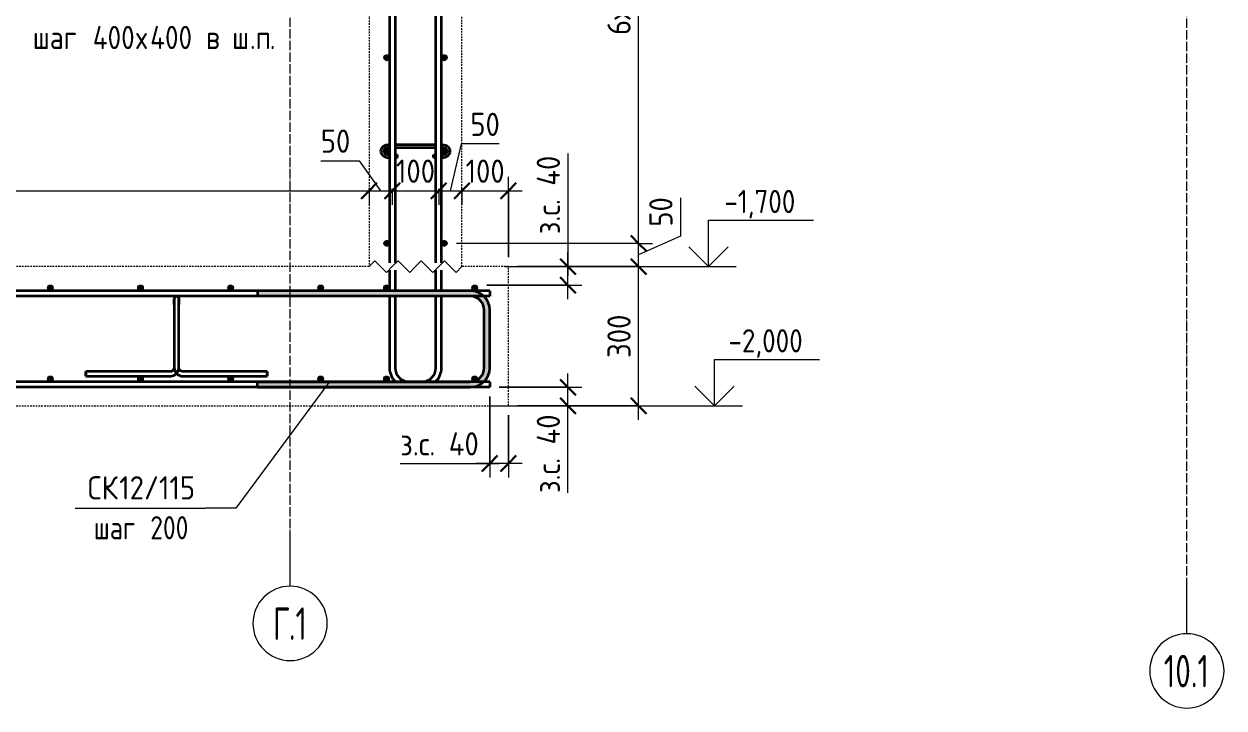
# Model space of a CAD drawing. Header units: millimetres. Extents: x 28954 to 49618, y -2651 to 78735.
# Drawn here: x 40121 to 42706, y -2651 to -1178 of the extents above; entities that cross this region are included whole.
import ezdxf

# ---------------------------------------------------------------- set-up
doc = ezdxf.new("R2010")
doc.units = ezdxf.units.MM
doc.linetypes.add('01 Штриховая _4 мм_', pattern=[6, 3.5, -2.5])
doc.linetypes.add('02 Штрихпунктирная _20 мм_', pattern=[25, 20, -2.5, 0, -2.5])
for name, color, linetype, lineweight in [('AA_Dim', 7, 'Continuous', 9), ('AA_Dim-20', 7, 'Continuous', 9), ('AA_Oformlenie', 7, 'Continuous', 9), ('AA_Vinoska', 7, 'Continuous', 9), ('AA_Visotnaya otmetka', 7, 'Continuous', 9), ('KR_Armatura', 7, 'Continuous', 20), ('KR_Armatura_Tonkie', 7, 'Continuous', 20), ('Оси', 7, 'Continuous', 9)]:
    doc.layers.add(name, color=color, linetype=linetype, lineweight=lineweight)
doc.layers.add('AF_Stena_Опалубка', color=7, linetype='Continuous', lineweight=20, true_color=0x0063c6)
doc.layers.add('KR_Fundament', color=7, linetype='Continuous', lineweight=20, true_color=0x804000)
doc.styles.add('ISOCPEUR_1', font='isocpeur.TTF', dxfattribs={"width": 0.9, "height": 50})
doc.styles.add('ISOCPEUR_2', font='isocpeur.TTF', dxfattribs={"width": 0.8, "height": 50})
doc.styles.add('ISOCPEUR_3', font='isocpeur.TTF', dxfattribs={"width": 0.7, "height": 70})
doc.styles.add('ISOCPEUR_4', font='isocpeur.TTF', dxfattribs={"width": 0.85, "height": 50})
doc.dimstyles.new('00_Точн_3_знака__прозр_', dxfattribs={"dimscale": 304.8, "dimtxt": 50.137748, "dimasz": 0.111549, "dimexe": 0.098425, "dimexo": 0.065617, "dimgap": 0.006562, "dimtad": 1, "dimdec": 3, "dimrnd": 0.001, "dimdsep": 46, "dimtxsty": 'ISOCPEUR_1', "dimblk1": 'OBLIQUE', "dimblk2": 'OBLIQUE', "dimsah": 1, "dimcen": 0.09, "dimdle": 0.098425, "dimazin": 0, "dimtfac": 1, "dimtdec": 4, "dimtix": 1, "dimtmove": 0, "dimatfit": 3, "dimfxl": 1, "dimtvp": 1, "dimtolj": 1, "dimtzin": 0, "dimlwd": 18, "dimlwe": 18, "dimarcsym": 2})
doc.dimstyles.new('00_Точн_3_знака__прозр__1', dxfattribs={"dimscale": 304.8, "dimtxt": 50.137748, "dimasz": 0.111549, "dimexe": 0.098425, "dimexo": 0.065617, "dimgap": 0.006562, "dimtad": 1, "dimdec": 3, "dimrnd": 0.001, "dimdsep": 46, "dimtxsty": 'ISOCPEUR_1', "dimblk1": 'OBLIQUE', "dimblk2": 'OBLIQUE', "dimsah": 1, "dimcen": 0.09, "dimdle": 0.098425, "dimazin": 0, "dimtfac": 1, "dimtdec": 4, "dimtix": 1, "dimtmove": 1, "dimatfit": 3, "dimfxl": 1, "dimtvp": 1, "dimtolj": 1, "dimtzin": 0, "dimlwd": 18, "dimlwe": 18, "dimarcsym": 2})

# ---------------------------------------------------------------- blocks, each defined once
blk = doc.blocks.new('261_Лягушка _НесАрм_РабПлоск_ - 10 А240-3794697-А-А Арм')
at = {"layer": 'KR_Armatura_Tonkie', "lineweight": 35}
for p, q in [((-30379.8, -1781.5), (-30379.8, -1918.5)), ((-30379.8, -1781.5), (-30379.8, -1918.5)), ((-30369.8, -1918.5), (-30369.8, -1781.5)), ((-30369.8, -1918.5), (-30369.8, -1781.5)), ((-30387.3, -1926), (-30569.8, -1926)), ((-30569.8, -1926), (-30569.8, -1936)), ((-30569.8, -1936), (-30569.8, -1926)), ((-30569.8, -1936), (-30387.3, -1936)), ((-30179.8, -1926), (-30362.3, -1926)), ((-30362.3, -1936), (-30179.8, -1936)), ((-30179.8, -1936), (-30179.8, -1926)), ((-30179.8, -1926), (-30179.8, -1936))]:
    blk.add_line(p, q, dxfattribs=at)
at = {"layer": 'KR_Armatura_Tonkie', "lineweight": 35, "flags": 128}
for points in [[(-30379.8, -1769), (-30378, -1765.1), (-30373.8, -1764.1), (-30370.4, -1766.7), (-30369.8, -1769)], [(-30379.8, -1769), (-30379.8, -1770.9), (-30379.8, -1776.1), (-30379.8, -1781.5)], [(-30379.8, -1781.5), (-30379.8, -1774.8), (-30379.8, -1770.2), (-30379.8, -1769)], [(-30369.8, -1781.5), (-30369.8, -1774.8), (-30369.8, -1770.2), (-30369.8, -1769)], [(-30369.8, -1769), (-30369.8, -1770.9), (-30369.8, -1776.1), (-30369.8, -1781.5)], [(-30387.3, -1936), (-30379.3, -1934.1), (-30373.1, -1928.7), (-30370, -1921), (-30369.8, -1918.5)], [(-30379.8, -1918.5), (-30381.7, -1923.5), (-30386.5, -1925.9), (-30387.3, -1926)], [(-30379.8, -1918.5), (-30377.9, -1926.5), (-30372.5, -1932.7), (-30364.9, -1935.8), (-30362.3, -1936)], [(-30362.3, -1926), (-30367.3, -1924.1), (-30369.8, -1919.4), (-30369.8, -1918.5)]]:
    blk.add_lwpolyline(points, dxfattribs=at)
blk = doc.blocks.new('Последовательность узлов - 3мм масшт20 маскировка-904226-А-А Арм')
at = {"layer": 'AA_Oformlenie'}
for p, q in [((-31880.1, -270), (-31867.6, -257.5)), ((-31842.6, -282.5), (-31867.6, -257.5)), ((-31830.1, -270), (-31817.6, -257.5)), ((-31792.6, -282.5), (-31817.6, -257.5)), ((-31780.1, -270), (-31767.6, -257.5)), ((-31742.6, -282.5), (-31767.6, -257.5)), ((-31730.1, -270), (-31717.6, -257.5)), ((-31692.6, -282.5), (-31717.6, -257.5)), ((-31830.1, -270), (-31842.6, -282.5)), ((-31780.1, -270), (-31792.6, -282.5)), ((-31730.1, -270), (-31742.6, -282.5)), ((-31680.1, -270), (-31692.6, -282.5))]:
    blk.add_line(p, q, dxfattribs=at)
blk = doc.blocks.new('DIMBLOCK46-А-А Арм')
at = {"layer": 'AA_Dim-20', "color": 30, "lineweight": 18, "true_color": 0xff8000, "transparency": 16777216}
for p, q in [((41124.6, -1980), (41124.6, -2154)), ((41124.6, -2124), (41124.6, -1980)), ((41164.6, -2020), (41164.6, -2154)), ((41164.6, -2124), (41164.6, -2020)), ((40931.9, -2124), (41126, -2124)), ((41194.6, -2124), (41094.6, -2124)), ((41126, -2124), (41144.6, -2124))]:
    blk.add_line(p, q, dxfattribs=at)
at = {"layer": 'AA_Dim-20', "color": 30, "lineweight": 30, "true_color": 0xff8000, "transparency": 16777216}
for p, q in [((41124.6, -2124), (41141.6, -2107)), ((41164.6, -2124), (41181.6, -2107)), ((41124.6, -2124), (41107.6, -2141)), ((41164.6, -2124), (41147.6, -2141))]:
    blk.add_line(p, q, dxfattribs=at)
at = {"layer": 'AA_Dim-20', "color": 0, "lineweight": 18, "transparency": 16777216, "insert": (40931.9, -2056.8), "char_height": 50, "width": 208.876, "attachment_point": 1, "line_spacing_factor": 1.135194, "style": 'ISOCPEUR_1'}
blk.add_mtext('з.с. 40', dxfattribs=at)
blk = doc.blocks.new('_Oblique')
at = {"color": 0, "linetype": 'ByBlock', "lineweight": -2}
blk.add_line((-0.5, -0.5), (0.5, 0.5), dxfattribs=at)
blk = doc.blocks.new('DIMBLOCK48-А-А Арм')
at = {"layer": 'AA_Dim-20', "color": 30, "lineweight": 18, "true_color": 0xff8000, "transparency": 16777216}
for p, q in [((41292.9, -2030), (41292.9, -1930)), ((41144.6, -1960), (41322.9, -1960)), ((41292.9, -1960), (41144.6, -1960)), ((41292.9, -1993.5), (41292.9, -1980)), ((41184.6, -2000), (41322.9, -2000)), ((41292.9, -2000), (41184.6, -2000)), ((41292.9, -2187.5), (41292.9, -1993.5))]:
    blk.add_line(p, q, dxfattribs=at)
at = {"layer": 'AA_Dim-20', "color": 30, "lineweight": 30, "true_color": 0xff8000, "transparency": 16777216}
for p, q in [((41292.9, -1960), (41275.9, -1943)), ((41292.9, -1960), (41309.9, -1977)), ((41292.9, -2000), (41275.9, -1983)), ((41292.9, -2000), (41309.9, -2017))]:
    blk.add_line(p, q, dxfattribs=at)
at = {"layer": 'AA_Dim-20', "color": 0, "lineweight": 18, "transparency": 16777216, "insert": (41225.8, -2187.5), "char_height": 50, "width": 208.876, "attachment_point": 1, "rotation": 90, "line_spacing_factor": 1.135194, "style": 'ISOCPEUR_1'}
blk.add_mtext('з.с. 40', dxfattribs=at)
blk = doc.blocks.new('DIMBLOCK49-А-А Арм')
at = {"layer": 'AA_Dim-20', "color": 30, "lineweight": 18, "true_color": 0xff8000, "transparency": 16777216}
for p, q in [((41292.9, -1456.2), (41292.9, -1650.3)), ((41292.9, -1650.3), (41292.9, -1720)), ((41292.9, -1770), (41292.9, -1670)), ((41184.6, -1700), (41322.9, -1700)), ((41292.9, -1700), (41184.6, -1700)), ((41118.2, -1740), (41322.9, -1740)), ((41292.9, -1740), (41118.2, -1740))]:
    blk.add_line(p, q, dxfattribs=at)
at = {"layer": 'AA_Dim-20', "color": 30, "lineweight": 30, "true_color": 0xff8000, "transparency": 16777216}
for p, q in [((41292.9, -1700), (41275.9, -1683)), ((41292.9, -1700), (41309.9, -1717)), ((41292.9, -1740), (41275.9, -1723)), ((41292.9, -1740), (41309.9, -1757))]:
    blk.add_line(p, q, dxfattribs=at)
at = {"layer": 'AA_Dim-20', "color": 0, "lineweight": 18, "transparency": 16777216, "insert": (41225.8, -1630.3), "char_height": 50, "width": 208.876, "attachment_point": 1, "rotation": 90, "line_spacing_factor": 1.135194, "style": 'ISOCPEUR_1'}
blk.add_mtext('з.с. 40', dxfattribs=at)
blk = doc.blocks.new('Высотные отметки - Стрелка вверх-400292-А-А Арм')
at = {"layer": 'AA_Vinoska'}
for p, q in [((-29216, 30), (-28990, 30)), ((-29216, -70), (-29216, 30)), ((-29216, -70), (-29258.4, -27.6)), ((-29216, -70), (-29173.5, -27.6)), ((-29276, -70), (-29156, -70))]:
    blk.add_line(p, q, dxfattribs=at)
blk = doc.blocks.new('DIMBLOCK50-А-А Арм')
at = {"layer": 'AA_Dim-20', "color": 30, "lineweight": 18, "true_color": 0xff8000, "transparency": 16777216}
for p, q in [((41445.2, -1650), (41052.6, -1650)), ((41445.2, -1650), (41475.2, -1650)), ((41445.2, -1700), (41184.6, -1700)), ((41445.2, -2030), (41445.2, -1700)), ((41445.2, -1700), (41475.2, -1700)), ((41445.2, -2000), (41184.6, -2000)), ((41445.2, -2000), (41475.2, -2000))]:
    blk.add_line(p, q, dxfattribs=at)
at = {"layer": 'AA_Dim-20', "color": 30, "lineweight": 30, "true_color": 0xff8000, "transparency": 16777216}
for p, q in [((41445.2, -1650), (41428.2, -1633)), ((41445.2, -1650), (41462.2, -1667)), ((41445.2, -1700), (41428.2, -1683)), ((41445.2, -1700), (41462.2, -1717)), ((41445.2, -2000), (41428.2, -1983)), ((41445.2, -2000), (41462.2, -2017))]:
    blk.add_line(p, q, dxfattribs=at)
at = {"layer": 'AA_Dim-20', "color": 0, "lineweight": 18, "transparency": 16777216, "insert": (41378, -1896.8), "char_height": 50, "width": 112.384, "attachment_point": 1, "rotation": 90, "line_spacing_factor": 1.135194, "style": 'ISOCPEUR_1'}
blk.add_mtext('300', dxfattribs=at)
blk = doc.blocks.new('_None')
blk = doc.blocks.new('DIMBLOCK51-А-А Арм')
at = {"layer": 'AA_Dim-20', "color": 30, "lineweight": 18, "true_color": 0xff8000, "transparency": 16777216}
for p, q in [((41535.3, -1551.8), (41535.3, -1634.2)), ((41445.2, -1650), (41052.6, -1650)), ((41535.3, -1634.2), (41445.2, -1675)), ((41445.2, -1700), (41445.2, -1650)), ((41445.2, -1650), (41475.2, -1650)), ((41445.2, -1700), (41184.6, -1700)), ((41445.2, -1700), (41475.2, -1700))]:
    blk.add_line(p, q, dxfattribs=at)
at = {"layer": 'AA_Dim-20', "color": 30, "lineweight": 30, "true_color": 0xff8000, "transparency": 16777216}
for p, q in [((41445.2, -1650), (41428.2, -1633)), ((41445.2, -1650), (41462.2, -1667)), ((41445.2, -1700), (41428.2, -1683)), ((41445.2, -1700), (41462.2, -1717))]:
    blk.add_line(p, q, dxfattribs=at)
at = {"layer": 'AA_Dim-20', "color": 0, "lineweight": 18, "transparency": 16777216, "insert": (41468.2, -1614.2), "char_height": 50, "width": 74.923, "attachment_point": 1, "rotation": 90, "line_spacing_factor": 1.135194, "style": 'ISOCPEUR_1'}
blk.add_mtext('50', dxfattribs=at)
blk = doc.blocks.new('DIMBLOCK52-А-А Арм')
at = {"layer": 'AA_Dim-20', "color": 30, "lineweight": 30, "true_color": 0xff8000, "transparency": 16777216}
for p, q in [((41445.2, -320), (41428.2, -303)), ((41445.2, -320), (41462.2, -337)), ((41445.2, -450), (41428.2, -433)), ((41445.2, -450), (41462.2, -467)), ((41445.2, -1650), (41428.2, -1633)), ((41445.2, -1650), (41462.2, -1667))]:
    blk.add_line(p, q, dxfattribs=at)
at = {"layer": 'AA_Dim-20', "color": 30, "lineweight": 18, "true_color": 0xff8000, "transparency": 16777216}
for p, q in [((41445.2, -320), (41052.6, -320)), ((41445.2, -320), (41475.2, -320)), ((41445.2, -450), (41052.6, -450)), ((41445.2, -1650), (41445.2, -450)), ((41445.2, -450), (41475.2, -450)), ((41445.2, -1650), (41052.6, -1650)), ((41445.2, -1650), (41475.2, -1650))]:
    blk.add_line(p, q, dxfattribs=at)
at = {"layer": 'AA_Dim-20', "color": 0, "lineweight": 18, "transparency": 16777216, "insert": (41378, -1201.4), "char_height": 50, "width": 363.262, "attachment_point": 1, "rotation": 90, "line_spacing_factor": 1.135194, "style": 'ISOCPEUR_1'}
blk.add_mtext('6х200=1200', dxfattribs=at)
blk = doc.blocks.new('DIMBLOCK66-А-А Арм')
at = {"layer": 'AA_Dim-20', "color": 30, "lineweight": 30, "true_color": 0xff8000, "transparency": 16777216}
for p, q in [((39144.6, -1536.8), (39161.6, -1519.8)), ((40864.6, -1536.8), (40881.6, -1519.8)), ((39144.6, -1536.8), (39127.6, -1553.8)), ((40864.6, -1536.8), (40847.6, -1553.8))]:
    blk.add_line(p, q, dxfattribs=at)
at = {"layer": 'AA_Dim-20', "color": 30, "lineweight": 18, "true_color": 0xff8000, "transparency": 16777216}
for p, q in [((39144.6, -1532.7), (39144.6, -1566.8)), ((39144.6, -1536.8), (39144.6, -1532.7)), ((39144.6, -1536.8), (40864.6, -1536.8)), ((40864.6, -1532.7), (40864.6, -1566.8)), ((40864.6, -1536.8), (40864.6, -1532.7))]:
    blk.add_line(p, q, dxfattribs=at)
at = {"layer": 'AA_Dim-20', "color": 0, "lineweight": 18, "transparency": 16777216, "insert": (39946.9, -1469.6), "char_height": 50, "width": 138.494, "attachment_point": 1, "line_spacing_factor": 1.135194, "style": 'ISOCPEUR_1'}
blk.add_mtext('1720', dxfattribs=at)
blk = doc.blocks.new('DIMBLOCK67-А-А Арм')
at = {"layer": 'AA_Dim-20', "color": 30, "lineweight": 18, "true_color": 0xff8000, "transparency": 16777216}
for p, q in [((40760.6, -1472), (40843, -1472)), ((40843, -1472), (40889.6, -1536.8)), ((40864.6, -1532.7), (40864.6, -1566.8)), ((40864.6, -1536.8), (40864.6, -1532.7)), ((40864.6, -1536.8), (40914.6, -1536.8)), ((40914.6, -1532.7), (40914.6, -1566.8)), ((40914.6, -1536.8), (40914.6, -1532.7))]:
    blk.add_line(p, q, dxfattribs=at)
at = {"layer": 'AA_Dim-20', "color": 30, "lineweight": 30, "true_color": 0xff8000, "transparency": 16777216}
for p, q in [((40864.6, -1536.8), (40881.6, -1519.8)), ((40914.6, -1536.8), (40931.6, -1519.8)), ((40864.6, -1536.8), (40847.6, -1553.8)), ((40914.6, -1536.8), (40897.6, -1553.8))]:
    blk.add_line(p, q, dxfattribs=at)
at = {"layer": 'AA_Dim-20', "color": 0, "lineweight": 18, "transparency": 16777216, "insert": (40760.6, -1404.9), "char_height": 50, "width": 74.923, "attachment_point": 1, "line_spacing_factor": 1.135194, "style": 'ISOCPEUR_1'}
blk.add_mtext('50', dxfattribs=at)
blk = doc.blocks.new('DIMBLOCK68-А-А Арм')
at = {"layer": 'AA_Dim-20', "color": 30, "lineweight": 30, "true_color": 0xff8000, "transparency": 16777216}
for p, q in [((40914.6, -1536.8), (40931.6, -1519.8)), ((41014.6, -1536.8), (41031.6, -1519.8)), ((40914.6, -1536.8), (40897.6, -1553.8)), ((41014.6, -1536.8), (40997.6, -1553.8))]:
    blk.add_line(p, q, dxfattribs=at)
at = {"layer": 'AA_Dim-20', "color": 30, "lineweight": 18, "true_color": 0xff8000, "transparency": 16777216}
for p, q in [((40914.6, -1532.7), (40914.6, -1566.8)), ((40914.6, -1536.8), (40914.6, -1532.7)), ((40914.6, -1536.8), (41014.6, -1536.8)), ((41014.6, -1532.7), (41014.6, -1566.8)), ((41014.6, -1536.8), (41014.6, -1532.7))]:
    blk.add_line(p, q, dxfattribs=at)
at = {"layer": 'AA_Dim-20', "color": 0, "lineweight": 18, "transparency": 16777216, "insert": (40922.5, -1469.6), "char_height": 50, "width": 101.032, "attachment_point": 1, "line_spacing_factor": 1.135194, "style": 'ISOCPEUR_1'}
blk.add_mtext('100', dxfattribs=at)
blk = doc.blocks.new('DIMBLOCK69-А-А Арм')
at = {"layer": 'AA_Dim-20', "color": 30, "lineweight": 18, "true_color": 0xff8000, "transparency": 16777216}
for p, q in [((41062.7, -1436), (41039.6, -1536.8)), ((41145.1, -1436), (41062.7, -1436)), ((41014.6, -1532.7), (41014.6, -1566.8)), ((41014.6, -1536.8), (41014.6, -1532.7)), ((41014.6, -1536.8), (41064.6, -1536.8)), ((41064.6, -1532.7), (41064.6, -1566.8)), ((41064.6, -1536.8), (41064.6, -1532.7))]:
    blk.add_line(p, q, dxfattribs=at)
at = {"layer": 'AA_Dim-20', "color": 30, "lineweight": 30, "true_color": 0xff8000, "transparency": 16777216}
for p, q in [((41014.6, -1536.8), (41031.6, -1519.8)), ((41064.6, -1536.8), (41081.6, -1519.8)), ((41014.6, -1536.8), (40997.6, -1553.8)), ((41064.6, -1536.8), (41047.6, -1553.8))]:
    blk.add_line(p, q, dxfattribs=at)
at = {"layer": 'AA_Dim-20', "color": 0, "lineweight": 18, "transparency": 16777216, "insert": (41082.7, -1368.8), "char_height": 50, "width": 74.923, "attachment_point": 1, "line_spacing_factor": 1.135194, "style": 'ISOCPEUR_1'}
blk.add_mtext('50', dxfattribs=at)
blk = doc.blocks.new('DIMBLOCK70-А-А Арм')
at = {"layer": 'AA_Dim-20', "color": 30, "lineweight": 30, "true_color": 0xff8000, "transparency": 16777216}
for p, q in [((41064.6, -1536.8), (41081.6, -1519.8)), ((41164.6, -1536.8), (41181.6, -1519.8)), ((41064.6, -1536.8), (41047.6, -1553.8)), ((41164.6, -1536.8), (41147.6, -1553.8))]:
    blk.add_line(p, q, dxfattribs=at)
at = {"layer": 'AA_Dim-20', "color": 30, "lineweight": 18, "true_color": 0xff8000, "transparency": 16777216}
for p, q in [((41164.6, -1680), (41164.6, -1506.8)), ((41064.6, -1532.7), (41064.6, -1566.8)), ((41064.6, -1536.8), (41064.6, -1532.7)), ((41064.6, -1536.8), (41194.6, -1536.8)), ((41164.6, -1536.8), (41164.6, -1680))]:
    blk.add_line(p, q, dxfattribs=at)
at = {"layer": 'AA_Dim-20', "color": 0, "lineweight": 18, "transparency": 16777216, "insert": (41072.5, -1469.6), "char_height": 50, "width": 101.032, "attachment_point": 1, "line_spacing_factor": 1.135194, "style": 'ISOCPEUR_1'}
blk.add_mtext('100', dxfattribs=at)
blk = doc.blocks.new('042_М_Арматуры - Диам длина поз _ Комментарий-2260297-А-А Арм')
at = {"layer": 'AA_Vinoska'}
blk.add_line((-33880.8, -2220.4), (-33600.8, -2220.4), dxfattribs=at)
blk = doc.blocks.new('Ось сетки - d_4мм-2765513-А-А Арм')
at = {"layer": 'Оси', "color": 12, "true_color": 0xc80000}
for start, end in [(0, 180), (0, 180), (180, 360), (180, 360)]:
    blk.add_arc((-34630.1, -2468.4), 80, start, end, dxfattribs=at)
blk = doc.blocks.new('Ось сетки - d_4мм-2765513-Б-Б Арм')
at = {"layer": 'Оси', "color": 12, "true_color": 0xc80000}
for start, end in [(0, 180), (0, 180), (180, 360), (180, 360)]:
    blk.add_arc((75655, -2570.6), 80, start, end, dxfattribs=at)

msp = doc.modelspace()

# ---------------------------------------------------------------- hatches: boundary and pattern name
at = {"layer": 'KR_Armatura'}
h = msp.add_hatch(color=256, dxfattribs=at)
edge = h.paths.add_edge_path()
edge.add_arc((40902.6234, -1250), 6, 0, 360)
for points in [[(40902.6234, -1256), (40907.8195, -1253), (40907.8195, -1247), (40902.6234, -1244), (40897.4272, -1247), (40897.4272, -1253)], [(41026.6234, -1256), (41031.8195, -1253), (41031.8195, -1247), (41026.6234, -1244), (41021.4272, -1247), (41021.4272, -1253)], [(40902.6234, -1456), (40907.8195, -1453), (40907.8195, -1447), (40902.6234, -1444), (40897.4272, -1447), (40897.4272, -1453)], [(41026.6234, -1456), (41031.8195, -1453), (41031.8195, -1447), (41026.6234, -1444), (41021.4272, -1447), (41021.4272, -1453)], [(40902.6234, -1656), (40907.8195, -1653), (40907.8195, -1647), (40902.6234, -1644), (40897.4272, -1647), (40897.4272, -1653)], [(41026.6234, -1656), (41031.8195, -1653), (41031.8195, -1647), (41026.6234, -1644), (41021.4272, -1647), (41021.4272, -1653)], [(40175.2067, -1751.1962), (40181.2067, -1751.1962), (40184.2067, -1746), (40181.2067, -1740.8038), (40175.2067, -1740.8038), (40172.2067, -1746)], [(40369.29, -1751.1962), (40375.29, -1751.1962), (40378.29, -1746), (40375.29, -1740.8038), (40369.29, -1740.8038), (40366.29, -1746)], [(40563.3734, -1751.1962), (40569.3734, -1751.1962), (40572.3734, -1746), (40569.3734, -1740.8038), (40563.3734, -1740.8038), (40560.3734, -1746)], [(40757.4567, -1751.1962), (40763.4567, -1751.1962), (40766.4567, -1746), (40763.4567, -1740.8038), (40757.4567, -1740.8038), (40754.4567, -1746)], [(40905.2067, -1751.1962), (40908.2067, -1746), (40905.2067, -1740.8038), (40899.2067, -1740.8038), (40896.2067, -1746), (40899.2067, -1751.1962)], [(41089.2067, -1751.1962), (41095.2067, -1751.1962), (41098.2067, -1746), (41095.2067, -1740.8038), (41089.2067, -1740.8038), (41086.2067, -1746)], [(40175.2067, -1947.1962), (40181.2067, -1947.1962), (40184.2067, -1942), (40181.2067, -1936.8038), (40175.2067, -1936.8038), (40172.2067, -1942)], [(40369.29, -1947.1962), (40375.29, -1947.1962), (40378.29, -1942), (40375.29, -1936.8038), (40369.29, -1936.8038), (40366.29, -1942)], [(40563.3734, -1947.1962), (40569.3734, -1947.1962), (40572.3734, -1942), (40569.3734, -1936.8038), (40563.3734, -1936.8038), (40560.3734, -1942)], [(40757.4567, -1947.1962), (40763.4567, -1947.1962), (40766.4567, -1942), (40763.4567, -1936.8038), (40757.4567, -1936.8038), (40754.4567, -1942)], [(40905.2067, -1947.1962), (40908.2067, -1942), (40905.2067, -1936.8038), (40899.2067, -1936.8038), (40896.2067, -1942), (40899.2067, -1947.1962)], [(41089.2067, -1947.1962), (41095.2067, -1947.1962), (41098.2067, -1942), (41095.2067, -1936.8038), (41089.2067, -1936.8038), (41086.2067, -1942)]]:
    msp.add_hatch(color=256, dxfattribs=at).paths.add_polyline_path(points)
h = msp.add_hatch(color=256, dxfattribs=at)
edge = h.paths.add_edge_path()
edge.add_arc((41026.6234, -1250), 6, 0, 360)
h = msp.add_hatch(color=256, dxfattribs=at)
edge = h.paths.add_edge_path()
edge.add_arc((40902.6234, -1450), 6, 0, 360)
h = msp.add_hatch(color=256, dxfattribs=at)
edge = h.paths.add_edge_path()
edge.add_arc((41026.6234, -1450), 6, 0, 360)
h = msp.add_hatch(color=256, dxfattribs=at)
edge = h.paths.add_edge_path()
edge.add_arc((40902.6234, -1650), 6, 0, 360)
h = msp.add_hatch(color=256, dxfattribs=at)
edge = h.paths.add_edge_path()
edge.add_arc((41026.6234, -1650), 6, 0, 360)
h = msp.add_hatch(color=256, dxfattribs=at)
edge = h.paths.add_edge_path()
edge.add_arc((40178.2067, -1746), 6, 0, 360)
h = msp.add_hatch(color=256, dxfattribs=at)
edge = h.paths.add_edge_path()
edge.add_arc((40372.29, -1746), 6, 0, 360)
h = msp.add_hatch(color=256, dxfattribs=at)
edge = h.paths.add_edge_path()
edge.add_arc((40566.3734, -1746), 6, 0, 360)
h = msp.add_hatch(color=256, dxfattribs=at)
edge = h.paths.add_edge_path()
edge.add_arc((40760.4567, -1746), 6, 0, 360)
h = msp.add_hatch(color=256, dxfattribs=at)
edge = h.paths.add_edge_path()
edge.add_arc((40902.2067, -1746), 6, 0, 360)
h = msp.add_hatch(color=256, dxfattribs=at)
edge = h.paths.add_edge_path()
edge.add_arc((41092.2067, -1746), 6, 0, 360)
h = msp.add_hatch(color=256, dxfattribs=at)
edge = h.paths.add_edge_path()
edge.add_arc((40178.2067, -1942), 6, 0, 360)
h = msp.add_hatch(color=256, dxfattribs=at)
edge = h.paths.add_edge_path()
edge.add_arc((40372.29, -1942), 6, 0, 360)
h = msp.add_hatch(color=256, dxfattribs=at)
edge = h.paths.add_edge_path()
edge.add_arc((40566.3734, -1942), 6, 0, 360)
h = msp.add_hatch(color=256, dxfattribs=at)
edge = h.paths.add_edge_path()
edge.add_arc((40760.4567, -1942), 6, 0, 360)
h = msp.add_hatch(color=256, dxfattribs=at)
edge = h.paths.add_edge_path()
edge.add_arc((40902.2067, -1942), 6, 0, 360)
h = msp.add_hatch(color=256, dxfattribs=at)
edge = h.paths.add_edge_path()
edge.add_arc((41092.2067, -1942), 6, 0, 360)
at = {"layer": 'KR_Armatura_Tonkie'}
for points in [[(40906.5268, -1764), (41082.6234, -1764), (41082.6234, -1752), (40624.6234, -1752), (40624.6234, -1764)], [(41124.6234, -1794), (41123.1922, -1783.1296), (41118.9964, -1773), (41112.3218, -1764.3015), (41103.6234, -1757.6269), (41093.4938, -1753.4311), (41082.6234, -1752), (41082.6234, -1764), (41090.3879, -1765.0222), (41097.6234, -1768.0192), (41103.8366, -1772.7868), (41108.6041, -1779), (41111.6011, -1786.2354), (41112.6234, -1794)], [(41124.6234, -1918), (41124.6234, -1794), (41112.6234, -1794), (41112.6234, -1918)], [(41082.6234, -1960), (41093.4938, -1958.5689), (41103.6234, -1954.3731), (41112.3218, -1947.6985), (41118.9964, -1939), (41123.1922, -1928.8704), (41124.6234, -1918), (41112.6234, -1918), (41111.6011, -1925.7646), (41108.6041, -1933), (41103.8366, -1939.2132), (41097.6234, -1943.9808), (41090.3879, -1946.9778), (41082.6234, -1948)], [(40624.6234, -1960), (41082.6234, -1960), (41082.6234, -1948), (40624.6234, -1948)]]:
    msp.add_hatch(color=256, dxfattribs=at).paths.add_polyline_path(points)

# ---------------------------------------------------------------- linework, layer by layer
at = {"layer": 'AA_Vinoska'}
for p, q in [((40779.8737, -1947.0789), (40577.5056, -2220.4482)), ((40577.5056, -2220.4482), (40511.5675, -2220.4482))]:
    msp.add_line(p, q, dxfattribs=at)
at = {"layer": 'AA_Visotnaya otmetka', "color": 92, "true_color": 0x00cc00}
for p, q in [((41157.562, -1700), (41516.5315, -1700)), ((41516.5315, -1700), (41595.6848, -1700)), ((41124.4471, -2000), (41501.0791, -2000)), ((41501.0791, -2000), (41608.7283, -2000))]:
    msp.add_line(p, q, dxfattribs=at)
at = {"layer": 'AF_Stena_Опалубка', "linetype": '01 Штриховая _4 мм_'}
for p, q in [((40864.6234, -270), (40864.6234, -1700)), ((41064.6234, -1700), (41064.6234, -278))]:
    msp.add_line(p, q, dxfattribs=at)
at = {"layer": 'KR_Armatura'}
for p, q in [((40902.6234, -1244), (40897.4272, -1247)), ((40897.4272, -1247), (40897.4272, -1253)), ((40897.4272, -1253), (40902.6234, -1256)), ((40907.8195, -1247), (40902.6234, -1244)), ((40902.6234, -1256), (40907.8195, -1253)), ((40907.8195, -1253), (40907.8195, -1247)), ((41026.6234, -1244), (41021.4272, -1247)), ((41021.4272, -1247), (41021.4272, -1253)), ((41021.4272, -1253), (41026.6234, -1256)), ((41031.8195, -1247), (41026.6234, -1244)), ((41026.6234, -1256), (41031.8195, -1253)), ((41031.8195, -1253), (41031.8195, -1247)), ((40902.6234, -1444), (40897.4272, -1447)), ((40897.4272, -1447), (40897.4272, -1453)), ((40907.8195, -1447), (40902.6234, -1444)), ((40907.8195, -1453), (40907.8195, -1447)), ((41026.6234, -1444), (41021.4272, -1447)), ((41021.4272, -1447), (41021.4272, -1453)), ((41031.8195, -1447), (41026.6234, -1444)), ((41031.8195, -1453), (41031.8195, -1447)), ((40897.4272, -1453), (40902.6234, -1456)), ((40902.6234, -1456), (40907.8195, -1453)), ((41021.4272, -1453), (41026.6234, -1456)), ((41026.6234, -1456), (41031.8195, -1453)), ((40902.6234, -1644), (40897.4272, -1647)), ((40897.4272, -1647), (40897.4272, -1653)), ((40897.4272, -1653), (40902.6234, -1656)), ((40907.8195, -1647), (40902.6234, -1644)), ((40902.6234, -1656), (40907.8195, -1653)), ((40907.8195, -1653), (40907.8195, -1647)), ((41026.6234, -1644), (41021.4272, -1647)), ((41021.4272, -1647), (41021.4272, -1653)), ((41021.4272, -1653), (41026.6234, -1656)), ((41031.8195, -1647), (41026.6234, -1644)), ((41026.6234, -1656), (41031.8195, -1653)), ((41031.8195, -1653), (41031.8195, -1647)), ((40175.2067, -1740.8038), (40172.2067, -1746)), ((40172.2067, -1746), (40175.2067, -1751.1962)), ((40181.2067, -1740.8038), (40175.2067, -1740.8038)), ((40175.2067, -1751.1962), (40181.2067, -1751.1962)), ((40184.2067, -1746), (40181.2067, -1740.8038)), ((40181.2067, -1751.1962), (40184.2067, -1746)), ((40369.29, -1740.8038), (40366.29, -1746)), ((40366.29, -1746), (40369.29, -1751.1962)), ((40375.29, -1740.8038), (40369.29, -1740.8038)), ((40369.29, -1751.1962), (40375.29, -1751.1962)), ((40378.29, -1746), (40375.29, -1740.8038)), ((40375.29, -1751.1962), (40378.29, -1746)), ((40563.3734, -1740.8038), (40560.3734, -1746)), ((40560.3734, -1746), (40563.3734, -1751.1962)), ((40569.3734, -1740.8038), (40563.3734, -1740.8038)), ((40563.3734, -1751.1962), (40569.3734, -1751.1962)), ((40572.3734, -1746), (40569.3734, -1740.8038)), ((40569.3734, -1751.1962), (40572.3734, -1746)), ((40757.4567, -1740.8038), (40754.4567, -1746)), ((40754.4567, -1746), (40757.4567, -1751.1962)), ((40763.4567, -1740.8038), (40757.4567, -1740.8038)), ((40757.4567, -1751.1962), (40763.4567, -1751.1962)), ((40766.4567, -1746), (40763.4567, -1740.8038)), ((40763.4567, -1751.1962), (40766.4567, -1746)), ((40899.2067, -1740.8038), (40896.2067, -1746)), ((40896.2067, -1746), (40899.2067, -1751.1962)), ((40905.2067, -1740.8038), (40899.2067, -1740.8038)), ((40899.2067, -1751.1962), (40905.2067, -1751.1962)), ((40908.2067, -1746), (40905.2067, -1740.8038)), ((40905.2067, -1751.1962), (40908.2067, -1746)), ((41089.2067, -1740.8038), (41086.2067, -1746)), ((41086.2067, -1746), (41089.2067, -1751.1962)), ((41095.2067, -1740.8038), (41089.2067, -1740.8038)), ((41089.2067, -1751.1962), (41095.2067, -1751.1962)), ((41098.2067, -1746), (41095.2067, -1740.8038)), ((41095.2067, -1751.1962), (41098.2067, -1746)), ((40175.2067, -1936.8038), (40172.2067, -1942)), ((40181.2067, -1936.8038), (40175.2067, -1936.8038)), ((40184.2067, -1942), (40181.2067, -1936.8038)), ((40369.29, -1936.8038), (40366.29, -1942)), ((40375.29, -1936.8038), (40369.29, -1936.8038)), ((40378.29, -1942), (40375.29, -1936.8038)), ((40563.3734, -1936.8038), (40560.3734, -1942)), ((40569.3734, -1936.8038), (40563.3734, -1936.8038)), ((40572.3734, -1942), (40569.3734, -1936.8038)), ((40757.4567, -1936.8038), (40754.4567, -1942)), ((40763.4567, -1936.8038), (40757.4567, -1936.8038)), ((40766.4567, -1942), (40763.4567, -1936.8038)), ((40899.2067, -1936.8038), (40896.2067, -1942)), ((40905.2067, -1936.8038), (40899.2067, -1936.8038)), ((40908.2067, -1942), (40905.2067, -1936.8038)), ((41089.2067, -1936.8038), (41086.2067, -1942)), ((41095.2067, -1936.8038), (41089.2067, -1936.8038)), ((41098.2067, -1942), (41095.2067, -1936.8038)), ((40172.2067, -1942), (40175.2067, -1947.1962)), ((40175.2067, -1947.1962), (40181.2067, -1947.1962)), ((40181.2067, -1947.1962), (40184.2067, -1942)), ((40366.29, -1942), (40369.29, -1947.1962)), ((40369.29, -1947.1962), (40375.29, -1947.1962)), ((40375.29, -1947.1962), (40378.29, -1942)), ((40560.3734, -1942), (40563.3734, -1947.1962)), ((40563.3734, -1947.1962), (40569.3734, -1947.1962)), ((40569.3734, -1947.1962), (40572.3734, -1942)), ((40754.4567, -1942), (40757.4567, -1947.1962)), ((40757.4567, -1947.1962), (40763.4567, -1947.1962)), ((40763.4567, -1947.1962), (40766.4567, -1942)), ((40896.2067, -1942), (40899.2067, -1947.1962)), ((40899.2067, -1947.1962), (40905.2067, -1947.1962)), ((40905.2067, -1947.1962), (40908.2067, -1942)), ((41086.2067, -1942), (41089.2067, -1947.1962)), ((41089.2067, -1947.1962), (41095.2067, -1947.1962)), ((41095.2067, -1947.1962), (41098.2067, -1942))]:
    msp.add_line(p, q, dxfattribs=at)
for centre in [(40902.6234, -1250), (41026.6234, -1250), (40902.6234, -1450), (41026.6234, -1450), (40902.6234, -1650), (41026.6234, -1650), (40178.2067, -1746), (40372.29, -1746), (40566.3734, -1746), (40760.4567, -1746), (40902.2067, -1746), (41092.2067, -1746), (40178.2067, -1942), (40372.29, -1942), (40566.3734, -1942), (40760.4567, -1942), (40902.2067, -1942), (41092.2067, -1942)]:
    msp.add_circle(centre, 6, dxfattribs=at)
at = {"layer": 'KR_Armatura_Tonkie', "lineweight": 35}
for p, q in [((40908.6234, -278), (40908.6234, -1692)), ((40920.6234, -278), (40920.6234, -1692)), ((41008.6234, -1692), (41008.6234, -278)), ((41020.6234, -1692), (41020.6234, -278)), ((40891.1766, -1446.0313), (40890.0237, -1448.725)), ((40892.9708, -1443.6534), (40891.1766, -1446.0313)), ((40895.2847, -1441.6571), (40892.9708, -1443.6534)), ((40898.0082, -1440.0751), (40895.2847, -1441.6571)), ((40898.7488, -1446.5561), (40897.3318, -1447.7743)), ((40901.0399, -1438.9283), (40898.0082, -1440.0751)), ((40899.6132, -1446.0023), (40898.7488, -1446.5561)), ((40901.613, -1445.0587), (40899.6132, -1446.0023)), ((40904.2792, -1438.233), (40901.0399, -1438.9283)), ((40903.8983, -1444.39), (40901.613, -1445.0587)), ((40905.7354, -1444.0984), (40903.8983, -1444.39)), ((40907.6234, -1438), (40904.2792, -1438.233)), ((40907.6234, -1444), (40905.7354, -1444.0984)), ((40908.6234, -1438), (40907.6234, -1438)), ((40908.6234, -1444), (40907.6234, -1444)), ((41008.6234, -1438), (40920.6234, -1438)), ((41008.6234, -1444), (40920.6234, -1444)), ((41021.6234, -1438), (41020.6234, -1438)), ((41021.6234, -1444), (41020.6234, -1444)), ((41021.8335, -1438.0009), (41021.6234, -1438)), ((41022.2552, -1444.011), (41021.6234, -1444)), ((41025.7913, -1438.3638), (41021.8335, -1438.0009)), ((41024.7448, -1444.2719), (41022.2552, -1444.011)), ((41027.6337, -1445.0587), (41024.7448, -1444.2719)), ((41029.7549, -1439.4462), (41025.7913, -1438.3638)), ((41029.6335, -1446.0023), (41027.6337, -1445.0587)), ((41031.9149, -1447.7743), (41029.6335, -1446.0023)), ((41032.645, -1440.8128), (41029.7549, -1439.4462)), ((41036.2759, -1443.6534), (41032.645, -1440.8128)), ((41038.0701, -1446.0313), (41036.2759, -1443.6534)), ((41039.223, -1448.725), (41038.0701, -1446.0313)), ((40890.0237, -1448.725), (40889.6234, -1451.6066)), ((40889.6234, -1451.6066), (40890.0237, -1454.4882)), ((40890.0237, -1454.4882), (40891.1766, -1457.1819)), ((40891.1766, -1457.1819), (40892.9708, -1459.5598)), ((40892.9708, -1459.5598), (40896.6017, -1462.4004)), ((40895.9885, -1450.3353), (40895.6234, -1451.6066)), ((40895.6234, -1451.6066), (40896.3537, -1454.1492)), ((40896.3537, -1449.064), (40895.9885, -1450.3353)), ((40897.3318, -1447.7743), (40896.3537, -1449.064)), ((40896.3537, -1454.1492), (40897.3318, -1455.4389)), ((40896.6017, -1462.4004), (40899.4918, -1463.767)), ((40897.3318, -1455.4389), (40899.6132, -1457.2109)), ((40899.4918, -1463.767), (40903.4554, -1464.8494)), ((40899.6132, -1457.2109), (40901.613, -1458.1545)), ((40901.613, -1458.1545), (40904.5019, -1458.9413)), ((40903.4554, -1464.8494), (40907.4132, -1465.2123)), ((40904.5019, -1458.9413), (40906.9915, -1459.2022)), ((40906.9915, -1459.2022), (40907.6234, -1459.2132)), ((40907.4132, -1465.2123), (40907.6234, -1465.2132)), ((40907.6234, -1459.2132), (40908.6234, -1459.2132)), ((40907.6234, -1465.2132), (40908.6234, -1465.2132)), ((40920.6234, -1459.2132), (40925.6234, -1459.2132)), ((40920.6234, -1465.2132), (40925.6234, -1465.2132)), ((40925.6234, -1465.2132), (40925.6234, -1459.2132)), ((41003.6234, -1459.2132), (41008.6234, -1459.2132)), ((41003.6234, -1465.2132), (41003.6234, -1459.2132)), ((41003.6234, -1465.2132), (41008.6234, -1465.2132)), ((41020.6234, -1459.2132), (41021.6234, -1459.2132)), ((41020.6234, -1465.2132), (41021.6234, -1465.2132)), ((41021.6234, -1459.2132), (41023.5114, -1459.1148)), ((41021.6234, -1465.2132), (41024.9676, -1464.9802)), ((41023.5114, -1459.1148), (41025.3484, -1458.8232)), ((41024.9676, -1464.9802), (41028.2069, -1464.2849)), ((41025.3484, -1458.8232), (41027.6337, -1458.1545)), ((41027.6337, -1458.1545), (41029.6335, -1457.2109)), ((41028.2069, -1464.2849), (41031.2385, -1463.1382)), ((41029.6335, -1457.2109), (41030.4979, -1456.6571)), ((41030.4979, -1456.6571), (41031.9149, -1455.4389)), ((41031.2385, -1463.1382), (41033.962, -1461.5561)), ((41032.893, -1449.064), (41031.9149, -1447.7743)), ((41031.9149, -1455.4389), (41032.893, -1454.1492)), ((41033.6234, -1451.6066), (41032.893, -1449.064)), ((41032.893, -1454.1492), (41033.2582, -1452.8779)), ((41033.2582, -1452.8779), (41033.6234, -1451.6066)), ((41033.962, -1461.5561), (41036.2759, -1459.5598)), ((41036.2759, -1459.5598), (41038.0701, -1457.1819)), ((41038.0701, -1457.1819), (41039.223, -1454.4882)), ((41039.6234, -1451.6066), (41039.223, -1448.725)), ((41039.223, -1454.4882), (41039.6234, -1451.6066)), ((40908.6234, -1708), (40908.6234, -1752)), ((40920.6234, -1708), (40920.6234, -1752)), ((41008.6234, -1752), (41008.6234, -1708)), ((41020.6234, -1752), (41020.6234, -1708)), ((41124.6234, -1752), (36484.6234, -1752)), ((41082.6234, -1752), (40624.6234, -1752)), ((40624.6234, -1752), (40624.6234, -1764)), ((41124.6234, -1752), (41124.6234, -1764)), ((41124.6234, -1764), (36484.6234, -1764)), ((41082.6234, -1764), (40624.6234, -1764)), ((40908.6234, -1764), (40908.6234, -1918)), ((40920.6234, -1764), (40920.6234, -1918)), ((41008.6234, -1918), (41008.6234, -1764)), ((41020.6234, -1918), (41020.6234, -1764)), ((41112.6234, -1918), (41112.6234, -1794)), ((41124.6234, -1918), (41124.6234, -1794)), ((41124.6234, -1948), (36484.6234, -1948)), ((41124.6234, -1960), (36484.6234, -1960)), ((40624.6234, -1948), (41082.6234, -1948)), ((40624.6234, -1960), (40624.6234, -1948)), ((40624.6234, -1960), (41082.6234, -1960)), ((40950.6234, -1948), (40978.6234, -1948)), ((40950.6234, -1960), (40978.6234, -1960)), ((41124.6234, -1948), (41124.6234, -1960))]:
    msp.add_line(p, q, dxfattribs=at)
for centre, radius, start, end in [((41082.6234, -1794), 42, 360, 90), ((41082.6234, -1794), 30, 0, 90), ((40950.6234, -1918), 42, 180, 225.6776046), ((40950.6234, -1918), 30, 180, 270), ((40978.6234, -1918), 30, 270, 360), ((40978.6234, -1918), 42, 314.3223954, 0), ((41082.6234, -1918), 30, 270, 360), ((41082.6234, -1918), 42, 270, 0)]:
    msp.add_arc(centre, radius, start, end, dxfattribs=at)
at = {"layer": 'KR_Fundament', "linetype": '01 Штриховая _4 мм_'}
for p, q in [((40864.6234, -1700), (39144.6234, -1700)), ((41164.6234, -1700), (41064.6234, -1700)), ((41164.6234, -2000), (41164.6234, -1700)), ((36444.6234, -2000), (41164.6234, -2000))]:
    msp.add_line(p, q, dxfattribs=at)
at = {"layer": 'Оси', "linetype": '02 Штрихпунктирная _20 мм_'}
for p, q in [((40694.6234, -2288.4307), (40694.6234, 173.8144)), ((42625.991, -2390.5791), (42625.991, 179.7826))]:
    msp.add_line(p, q, dxfattribs=at)
at = {"layer": 'Оси'}
for p, q in [((40694.6234, -2388.4307), (40694.6234, -2288.4307)), ((42625.991, -2490.5791), (42625.991, -2390.5791))]:
    msp.add_line(p, q, dxfattribs=at)

# ---------------------------------------------------------------- block references
at = {"layer": 'AA_Oformlenie'}
msp.add_blockref('Последовательность узлов - 3мм масшт20 маскировка-904226-А-А Арм', (72744.685, -1430), dxfattribs=at)
at = {"layer": 'AA_Vinoska'}
msp.add_blockref('042_М_Арматуры - Диам длина поз _ Комментарий-2260297-А-А Арм', (74112.3443, 0), dxfattribs=at)
at = {"layer": 'AA_Visotnaya otmetka'}
for p in [(70811.6415, -1630), (70824.685, -1930)]:
    msp.add_blockref('Высотные отметки - Стрелка вверх-400292-А-А Арм', p, dxfattribs=at)
at = {"layer": 'KR_Armatura_Tonkie', "lineweight": 35}
msp.add_blockref('261_Лягушка _НесАрм_РабПлоск_ - 10 А240-3794697-А-А Арм', (70824.685, 0), dxfattribs=at)
at = {"layer": 'Оси', "color": 12, "true_color": 0xc80000}
for name, p in [('Ось сетки - d_4мм-2765513-А-А Арм', (75324.685, 0)), ('Ось сетки - d_4мм-2765513-Б-Б Арм', (-33029.009, 0))]:
    msp.add_blockref(name, p, dxfattribs=at)

# ---------------------------------------------------------------- texts
at = {"layer": 'AA_Vinoska', "char_height": 50, "attachment_point": 1}
for s, insert, width, style in [(' 400', (40242.523, -1181.7061), 145.826956, 'ISOCPEUR_4'), ('400 ', (40393.2032, -1181.7061), 145.826956, 'ISOCPEUR_4'), ('\\fISOCPEUR|b0|i0|c204|p34|;\\W.85; ', (40543.8834, -1181.7061), 31.345981, 'ISOCPEUR_4'), ('шаг', (40140.1954, -1181.7061), 124.021056, 'ISOCPEUR_4'), ('\\fISOCPEUR|b0|i0|c204|p34|;\\W.85;х', (40362.8423, -1181.7061), 36.797456, 'ISOCPEUR_4'), ('\\fISOCPEUR|b0|i0|c204|p34|;\\W.85;в', (40513.5225, -1181.7061), 36.797456, 'ISOCPEUR_4'), ('\\fISOCPEUR|b0|i0|c204|p34|;\\W.85;ш', (40569.7465, -1181.7061), 46.337537, 'ISOCPEUR_4'), ('\\fISOCPEUR|b0|i0|c204|p34|;\\W.85;п', (40620.348, -1181.7061), 36.797456, 'ISOCPEUR_4'), ('\\fISOCPEUR|b0|i0|c204|p34|;\\W.85;.', (40607.9788, -1181.7061), 14.991556, 'ISOCPEUR_4'), ('\\fISOCPEUR|b0|i0|c204|p34|;\\W.85;.', (40650.709, -1181.7061), 14.991556, 'ISOCPEUR_4'), ('СК', (40258.6303, -2151.4432), 82.253137, 'ISOCPEUR_1'), ('12/115', (40326.4959, -2151.4432), 199.139175, 'ISOCPEUR_1'), (' 200', (40367.9086, -2237.4243), 133.4008, 'ISOCPEUR_2'), ('шаг', (40271.6003, -2237.4243), 116.7257, 'ISOCPEUR_2')]:
    msp.add_mtext(s, dxfattribs=dict(at, insert=insert, width=width, style=style))
at = {"layer": 'AA_Visotnaya otmetka', "color": 92, "true_color": 0x00cc00, "char_height": 50, "attachment_point": 1, "line_spacing_factor": 1.135194, "style": 'ISOCPEUR_4'}
for s, insert, width in [('-1,700', (41629.9799, -1534.8641), 181.691784), ('-2,000', (41638.7619, -1834.8641), 191.919467)]:
    msp.add_mtext(s, dxfattribs=dict(at, insert=insert, width=width))
at = {"layer": 'Оси', "char_height": 70, "attachment_point": 1, "style": 'ISOCPEUR_3'}
for s, insert, width in [('\\fISOCPEUR|b0|i0|c204|p34|;\\W.7;Г', (40657.5672, -2433.9386), 41.527412), ('.1', (40691.8308, -2433.9386), 48.261587), ('10.1', (42576.4049, -2536.087), 120.092788)]:
    msp.add_mtext(s, dxfattribs=dict(at, insert=insert, width=width))

# ---------------------------------------------------------------- dimensions: what is measured, and where the dimension line sits
at = {"layer": 'AA_Dim', "color": 30, "lineweight": 18, "true_color": 0xff8000}
for base, p1, p2, text, override, picture, middle in [((41445.1848, -450), (41032.6234, -1650), (41032.6234, -450), '6х200=1200', {"dimpost": '<>', "dimblk1": 'None', "dimblk2": 'None', "dimsah": 1, "dimfxl": 1200}, 'DIMBLOCK52-А-А Арм', (41418.1848, -1050)), ((41445.1848, -1700), (41164.6234, -2000), (41164.6234, -1700), '300', {"dimpost": '<>', "dimblk1": 'None', "dimblk2": 'None', "dimsah": 1, "dimfxl": 300}, 'DIMBLOCK50-А-А Арм', (41418.1848, -1850))]:
    dim = msp.add_linear_dim(base=base, p1=p1, p2=p2, angle=90, text=text, dimstyle='00_Точн_3_знака__прозр_', override=override, dxfattribs=at)
    dim.commit()
    dim.dimension.update_dxf_attribs({"geometry": picture, "text_midpoint": middle})
for base, p1, p2, override, picture, middle in [((41064.6234, -1536.7627), (41014.6234, -1512.7211), (41064.6234, -1512.7211), {"dimpost": '<>', "dimfxl": 50}, 'DIMBLOCK69-А-А Арм', (41120.1224, -1402.1819)), ((40914.6234, -1536.7627), (40864.6234, -1512.7211), (40914.6234, -1512.7211), {"dimpost": '<>', "dimfxl": 50}, 'DIMBLOCK67-А-А Арм', (40798.0261, -1438.2467)), ((41124.6234, -2123.9504), (41164.6234, -2000), (41124.6234, -1960), {"dimpost": 'з.с. <>', "dimfxl": 56.568542}, 'DIMBLOCK46-А-А Арм', (41036.3871, -2090.1478))]:
    dim = msp.add_linear_dim(base=base, p1=p1, p2=p2, dimstyle='00_Точн_3_знака__прозр__1', override=override, dxfattribs=at)
    dim.commit()
    dim.dimension.update_dxf_attribs({"geometry": picture, "text_midpoint": middle, "dimtype": 160})
for base, p1, p2, override, picture, middle in [((41292.9452, -1700), (41098.2067, -1740), (41164.6234, -1700), {"dimpost": 'з.с. <>', "dimfxl": 77.531759}, 'DIMBLOCK49-А-А Арм', (41259.1426, -1525.8359)), ((41292.9452, -1960), (41164.6234, -2000), (41124.6234, -1960), {"dimpost": 'з.с. <>', "dimfxl": 56.568542}, 'DIMBLOCK48-А-А Арм', (41259.1426, -2083.0968))]:
    dim = msp.add_linear_dim(base=base, p1=p1, p2=p2, angle=90, dimstyle='00_Точн_3_знака__прозр__1', override=override, dxfattribs=at)
    dim.commit()
    dim.dimension.update_dxf_attribs({"geometry": picture, "text_midpoint": middle, "dimtype": 160, "text_rotation": 90})
for base, p1, p2, override, picture, middle in [((40864.6234, -1536.7627), (39144.6234, -1512.7211), (40864.6234, -1512.7211), {"dimpost": '<>', "dimfxl": 1720}, 'DIMBLOCK66-А-А Арм', (40004.6234, -1509.7627)), ((41014.6234, -1536.7627), (40914.6234, -1512.7211), (41014.6234, -1512.7211), {"dimpost": '<>', "dimfxl": 100}, 'DIMBLOCK68-А-А Арм', (40964.6234, -1509.7627)), ((41164.6234, -1536.7627), (41064.6234, -1512.7211), (41164.6234, -1700), {"dimpost": '<>', "dimfxl": 212.304938}, 'DIMBLOCK70-А-А Арм', (41114.6234, -1509.7627))]:
    dim = msp.add_linear_dim(base=base, p1=p1, p2=p2, dimstyle='00_Точн_3_знака__прозр_', override=override, dxfattribs=at)
    dim.commit()
    dim.dimension.update_dxf_attribs({"geometry": picture, "text_midpoint": middle})
dim = msp.add_linear_dim(base=(41445.1848, -1650), p1=(41164.6234, -1700), p2=(41032.6234, -1650), angle=90, text='50', dimstyle='00_Точн_3_знака__прозр__1', override={"dimpost": '<>', "dimblk1": 'None', "dimblk2": 'None', "dimsah": 1, "dimfxl": 141.1524}, dxfattribs=at)
dim.commit()
dim.dimension.update_dxf_attribs({"geometry": 'DIMBLOCK51-А-А Арм', "text_midpoint": (41501.4887, -1576.7484), "dimtype": 160, "text_rotation": 90})

doc.saveas('drawing.dxf')
